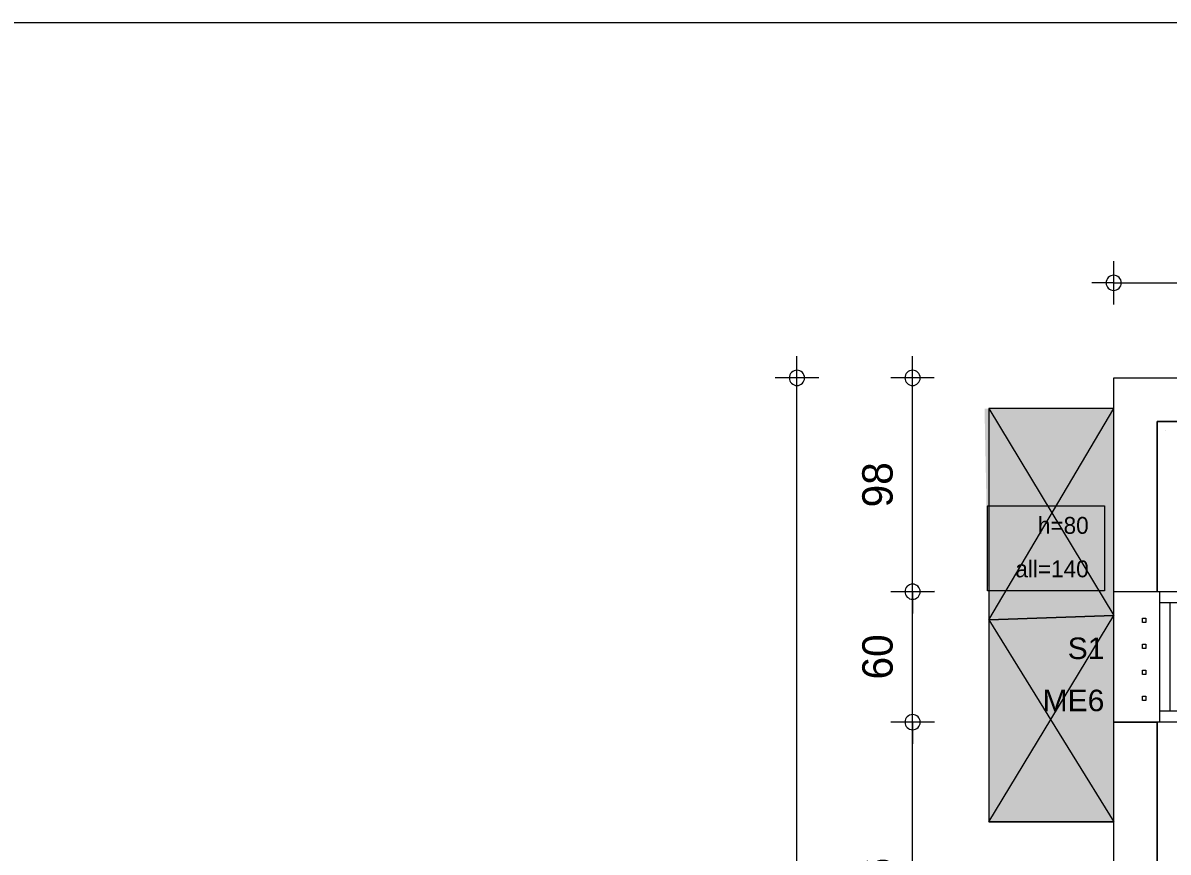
# Model space of a CAD drawing. Header units: metres. Extents: x -30.4 to 29.6, y -50.6 to 0.4.
# Drawn here: x -16.02 to -10.75, y -12.44 to -8.63 of the extents above; entities that cross this region are included whole.
import ezdxf
from ezdxf.enums import TextEntityAlignment as Align
from ezdxf.lldxf.tags import DXFTag

# ---------------------------------------------------------------- set-up
doc = ezdxf.new("R2010")
doc.units = ezdxf.units.M
doc.header["$MEASUREMENT"] = 0
doc.layers.add('Calque commun', color=7, linetype='Continuous')
doc.layers.add('Textes', color=7, linetype='Continuous')
doc.styles.add('Arial4', font='arial.ttf', dxfattribs={"height": 0.098961})
doc.styles.add('Century Gothic', font='GOTHIC.TTF', dxfattribs={"height": 0.139636})
doc.styles.add('Century Gothic7', font='GOTHIC.TTF', dxfattribs={"height": 0.077575})
tags = doc.linetypes.add('HIDDEN', pattern=[0.375, 0.25, -0.125]).pattern_tags.tags
tags[6:7] = [DXFTag(74, 4), DXFTag(75, 0), DXFTag(340, '0'), DXFTag(46, 1.0), DXFTag(50, 0.0), DXFTag(44, 0.0), DXFTag(45, 0.0)]
tags[4:5] = [DXFTag(74, 4), DXFTag(75, 0), DXFTag(340, '0'), DXFTag(46, 1.0), DXFTag(50, 0.0), DXFTag(44, 0.0), DXFTag(45, 0.0)]

# ---------------------------------------------------------------- blocks, each defined once
blk = doc.blocks.new('Block33692')
at = {"layer": 'Calque commun', "color": 7, "linetype": 'Continuous', "lineweight": 18}
for p, q in [((-10.9988, -10.5005), (-10.9988, -10.3005)), ((-10.7988, -10.5005), (-10.7988, -10.5005))]:
    blk.add_line(p, q, dxfattribs=at)
at = {"layer": 'Calque commun', "color": 7, "linetype": 'Continuous', "lineweight": 9}
blk.add_line((-10.6788, -10.5005), (-10.6788, -10.6205), dxfattribs=at)
blk = doc.blocks.new('new125')
at = {"layer": 'Calque commun', "color": 5, "linetype": 'Continuous', "lineweight": 9}
blk.add_arc((0, 0), 0.5, 0, 359.99941, dxfattribs=at)
blk = doc.blocks.new('new126')
at = {"layer": 'Calque commun', "color": 5, "linetype": 'Continuous', "lineweight": 9}
blk.add_arc((0, 0), 0.5, 0, 359.99941, dxfattribs=at)
blk = doc.blocks.new('DimLine34418')
at = {"layer": 'Calque commun', "color": 5, "linetype": 'Continuous', "lineweight": 9}
for p, q in [((-11.9235, -11.8435), (-11.9235, -11.7435)), ((-11.8235, -11.8435), (-12.0235, -11.8434)), ((-11.9238, -13.4025), (-11.9235, -11.8435)), ((-11.8238, -13.4025), (-12.0238, -13.4025)), ((-11.9238, -13.4025), (-11.9238, -13.5025))]:
    blk.add_line(p, q, dxfattribs=at)
at = {"layer": 'Calque commun', "color": 5, "linetype": 'Continuous', "lineweight": 9, "xscale": 0.0700000014140137, "yscale": 0.0700000014140137, "zscale": 0.07000000029802322, "rotation": 89.9897689819389}
for name, p in [('new126', (-11.9235, -11.8435)), ('new125', (-11.9238, -13.4025))]:
    blk.add_blockref(name, p, dxfattribs=at)
at = {"layer": 'Calque commun', "color": 5, "linetype": 'Continuous', "lineweight": 9, "style": 'Century Gothic'}
blk.add_text('156', height=0.13964, rotation=89.9898, dxfattribs=at).set_placement((-11.9736, -12.623), align=Align.BOTTOM_CENTER)
blk = doc.blocks.new('new127')
at = {"layer": 'Calque commun', "color": 5, "linetype": 'Continuous', "lineweight": 9}
blk.add_arc((0, 0), 0.5, 0, 359.99941, dxfattribs=at)
blk = doc.blocks.new('new128')
at = {"layer": 'Calque commun', "color": 5, "linetype": 'Continuous', "lineweight": 9}
blk.add_arc((0, 0), 0.5, 0, 359.99941, dxfattribs=at)
blk = doc.blocks.new('DimLine34426')
at = {"layer": 'Calque commun', "color": 5, "linetype": 'Continuous', "lineweight": 9}
for p, q in [((-11.9235, -11.2435), (-11.9235, -11.1435)), ((-11.8235, -11.2435), (-12.0235, -11.2435)), ((-11.9235, -11.8435), (-11.9235, -11.2435)), ((-11.8235, -11.8435), (-12.0235, -11.8435)), ((-11.9235, -11.8435), (-11.9235, -11.9435))]:
    blk.add_line(p, q, dxfattribs=at)
at = {"layer": 'Calque commun', "color": 5, "linetype": 'Continuous', "lineweight": 9, "xscale": 0.07000000029802322, "yscale": 0.07000000029802322, "zscale": 0.07000000029802322, "rotation": 90}
for name, p in [('new128', (-11.9235, -11.2435)), ('new127', (-11.9235, -11.8435))]:
    blk.add_blockref(name, p, dxfattribs=at)
at = {"layer": 'Calque commun', "color": 5, "linetype": 'Continuous', "lineweight": 9, "style": 'Century Gothic'}
blk.add_text('60', height=0.13964, rotation=90, dxfattribs=at).set_placement((-11.9735, -11.5435), align=Align.BOTTOM_CENTER)
blk = doc.blocks.new('new129')
at = {"layer": 'Calque commun', "color": 5, "linetype": 'Continuous', "lineweight": 9}
blk.add_arc((0, 0), 0.5, 0, 359.99941, dxfattribs=at)
blk = doc.blocks.new('new130')
at = {"layer": 'Calque commun', "color": 5, "linetype": 'Continuous', "lineweight": 9}
blk.add_arc((0, 0), 0.5, 0, 359.99941, dxfattribs=at)
blk = doc.blocks.new('DimLine34434')
at = {"layer": 'Calque commun', "color": 5, "linetype": 'Continuous', "lineweight": 9}
for p, q in [((-11.9238, -10.2603), (-11.9239, -10.1603)), ((-11.8238, -10.2603), (-12.0238, -10.2604)), ((-11.9235, -11.2435), (-11.9238, -10.2603)), ((-11.8235, -11.2434), (-12.0235, -11.2435)), ((-11.9235, -11.2435), (-11.9234, -11.3435))]:
    blk.add_line(p, q, dxfattribs=at)
at = {"layer": 'Calque commun', "color": 5, "linetype": 'Continuous', "lineweight": 9, "xscale": 0.06999999757825535, "yscale": 0.06999999757825535, "zscale": 0.07000000029802322, "rotation": 90.0210647591833}
for name, p in [('new130', (-11.9238, -10.2603)), ('new129', (-11.9235, -11.2435))]:
    blk.add_blockref(name, p, dxfattribs=at)
at = {"layer": 'Calque commun', "color": 5, "linetype": 'Continuous', "lineweight": 9, "style": 'Century Gothic'}
blk.add_text('98', height=0.13964, rotation=90.0211, dxfattribs=at).set_placement((-11.9737, -10.7519), align=Align.BOTTOM_CENTER)
blk = doc.blocks.new('new137')
at = {"layer": 'Calque commun', "color": 5, "linetype": 'Continuous', "lineweight": 9}
blk.add_arc((0, 0), 0.5, 0, 359.99941, dxfattribs=at)
blk = doc.blocks.new('DimLine34477')
at = {"layer": 'Calque commun', "color": 5, "linetype": 'Continuous', "lineweight": 9}
for p, q in [((-10.9988, -9.9232), (-10.9988, -9.7232)), ((-10.9988, -9.8232), (-11.0988, -9.8232)), ((-10.9988, -9.8232), (-1.9189, -9.8232))]:
    blk.add_line(p, q, dxfattribs=at)
at = {"layer": 'Calque commun', "color": 5, "linetype": 'Continuous', "lineweight": 9, "xscale": 0.07000000029802322, "yscale": 0.07000000029802322, "zscale": 0.07000000029802322}
blk.add_blockref('new137', (-10.9988, -9.8232), dxfattribs=at)
blk = doc.blocks.new('new285')
at = {"layer": 'Calque commun', "color": 5, "linetype": 'Continuous', "lineweight": 9}
blk.add_arc((0, 0), 0.5, 0, 359.99941, dxfattribs=at)
blk = doc.blocks.new('new286')
at = {"layer": 'Calque commun', "color": 5, "linetype": 'Continuous', "lineweight": 9}
blk.add_arc((0, 0), 0.5, 0, 359.99941, dxfattribs=at)
blk = doc.blocks.new('DimLine41072')
at = {"layer": 'Calque commun', "color": 5, "linetype": 'Continuous', "lineweight": 9}
for p, q in [((-12.4554, -10.2603), (-12.4554, -10.1603)), ((-12.3554, -10.2603), (-12.5554, -10.2603)), ((-12.4554, -16.9425), (-12.4554, -10.2603)), ((-12.3554, -16.9425), (-12.5554, -16.9425)), ((-12.4554, -16.9425), (-12.4554, -17.0425))]:
    blk.add_line(p, q, dxfattribs=at)
at = {"layer": 'Calque commun', "color": 5, "linetype": 'Continuous', "lineweight": 9, "xscale": 0.07000000029802322, "yscale": 0.07000000029802322, "zscale": 0.07000000029802322, "rotation": 90}
for name, p in [('new286', (-12.4554, -10.2603)), ('new285', (-12.4554, -16.9425))]:
    blk.add_blockref(name, p, dxfattribs=at)
at = {"layer": 'Calque commun', "color": 5, "linetype": 'Continuous', "lineweight": 9, "style": 'Century Gothic'}
blk.add_text('668', height=0.13964, rotation=89.9999, dxfattribs=at).set_placement((-12.5054, -13.6014), align=Align.BOTTOM_CENTER)
blk = doc.blocks.new('Block47990')
at = {"layer": 'Calque commun', "color": 7, "linetype": 'Continuous', "lineweight": 18}
for p, q in [((-10.9988, -10.2605), (-1.9189, -10.2625)), ((-10.7988, -10.4605), (-2.1189, -10.4625))]:
    blk.add_line(p, q, dxfattribs=at)
blk = doc.blocks.new('Block47993')
at = {"layer": 'Calque commun', "color": 7, "linetype": 'Continuous', "lineweight": 18}
for p, q in [((-10.9988, -11.2435), (-10.9988, -10.2605)), ((-10.7988, -11.2435), (-10.7988, -10.4605)), ((-10.9988, -13.3675), (-10.9988, -11.8435)), ((-10.7988, -13.3675), (-10.7988, -11.8435)), ((-10.9988, -16.9425), (-10.9988, -14.6375)), ((-10.7988, -16.7425), (-10.7988, -14.6375))]:
    blk.add_line(p, q, dxfattribs=at)
at = {"layer": 'Calque commun', "color": 7, "linetype": 'Continuous', "lineweight": 9}
for p, q in [((-10.6388, -11.2435), (-10.6388, -10.6205)), ((-10.6388, -13.3675), (-10.6388, -11.8435)), ((-10.6388, -16.5825), (-10.6388, -14.6375))]:
    blk.add_line(p, q, dxfattribs=at)
blk = doc.blocks.new('@PRES_1_$$_1-91')
at = {"layer": 'Calque commun', "color": 5, "linetype": 'Continuous', "lineweight": 9}
for p, q in [((0, 0.36), (0.6, 0.36)), ((0.6, 0.15), (0, 0.15)), ((0.05, 0.05), (0.05, 0.15)), ((0.55, 0.15), (0.55, 0.05)), ((0.05, 0.1), (0.55, 0.1)), ((0.6, 0.05), (0, 0.05)), ((0, 0), (0.6, 0))]:
    blk.add_line(p, q, dxfattribs=at)
blk = doc.blocks.new('@PRES_1_$$_1-92')
at = {"layer": 'Calque commun', "color": 7, "linetype": 'Continuous', "lineweight": 9}
blk.add_line((0, 0), (0, 0.36), dxfattribs=at)
blk = doc.blocks.new('@PRES_1_$$_1-93')
at = {"layer": 'Calque commun', "color": 7, "linetype": 'Continuous', "lineweight": 9}
blk.add_line((0, 0), (0, 0.36), dxfattribs=at)
blk = doc.blocks.new('INTER_2D_COMB31')
at = {"layer": 'Calque commun', "color": 0, "linetype": 'ByBlock', "lineweight": -2}
for name in ['@PRES_1_$$_1-91', '@PRES_1_$$_1-92']:
    blk.add_blockref(name, (0, 0), dxfattribs=at)
at = {"layer": 'Calque commun', "color": 0, "linetype": 'ByBlock', "lineweight": -2, "extrusion": (0, 0, -1), "xscale": -1, "yscale": -1, "zscale": -1, "rotation": -180}
blk.add_blockref('@PRES_1_$$_1-93', (-0.6, 0), dxfattribs=at)
blk = doc.blocks.new('PLACED_COMB31')
at = {"layer": 'Calque commun', "color": 0, "linetype": 'ByBlock', "lineweight": -2}
blk.add_blockref('INTER_2D_COMB31', (0, 0), dxfattribs=at)

msp = doc.modelspace()

# ---------------------------------------------------------------- linework, layer by layer
at = {"layer": 'Calque commun', "color": 12, "linetype": 'Continuous', "lineweight": 18}
for p, q in [((-2.1189, -10.4625), (-10.7988, -10.4605)), ((-10.7988, -10.4605), (-10.7988, -11.2435)), ((-10.7586, -10.5005), (-10.7586, -10.5005)), ((-10.7988, -11.2435), (-10.9988, -11.2435)), ((-10.7582, -11.2435), (-10.7585, -11.2435)), ((-10.9988, -11.8435), (-10.7988, -11.8435)), ((-10.7988, -11.8435), (-10.7988, -13.3675)), ((-10.7582, -11.8435), (-10.7585, -11.8435))]:
    msp.add_line(p, q, dxfattribs=at)
at = {"layer": 'Calque commun', "color": 7, "linetype": 'HIDDEN', "lineweight": 9, "flags": 128}
for points in [[(-11.5729, -10.4005), (-11.5729, -11.3729), (-10.9985, -11.3529), (-10.9988, -10.4005), (-11.5729, -10.4005), (-10.9985, -11.3529), (-11.5729, -11.3729), (-10.9988, -10.4005)], [(-11.5729, -11.3729), (-11.5729, -12.3024), (-10.9988, -12.3024), (-10.9985, -11.3529), (-11.5729, -11.3729), (-10.9988, -12.3024), (-11.5729, -12.3024), (-10.9985, -11.3529)]]:
    msp.add_lwpolyline(points, dxfattribs=at)
at = {"layer": 'Calque commun', "color": 43, "linetype": 'Continuous', "lineweight": 9}
for points in [[(-10.9988, -10.4005), (-11.5928, -10.4022), (-10.9985, -11.3529), (-11.5729, -11.3729)], [(-10.9985, -11.3529), (-11.5729, -11.3746), (-10.9988, -12.3024), (-11.5729, -12.3024)]]:
    msp.add_trace(points, dxfattribs=at)

# ---------------------------------------------------------------- block references
at = {"layer": 'Calque commun', "color": 5, "linetype": 'Continuous', "lineweight": 9}
for name in ['DimLine34477', 'DimLine41072', 'DimLine34434', 'DimLine34426', 'DimLine34418']:
    msp.add_blockref(name, (0, 0), dxfattribs=at)
at = {"layer": 'Calque commun', "color": 0, "linetype": 'ByBlock', "lineweight": -2}
for name in ['Block47990', 'Block47993', 'Block33692']:
    msp.add_blockref(name, (0, 0), dxfattribs=at)
at = {"layer": 'Calque commun', "color": 0, "linetype": 'ByBlock', "lineweight": -2, "rotation": 90}
msp.add_blockref('PLACED_COMB31', (-10.6388, -11.8435), dxfattribs=at)

# ---------------------------------------------------------------- texts
at = {"layer": 'Calque commun', "color": 5, "linetype": 'ByBlock', "lineweight": -2, "insert": (-11.1137, -10.8997), "char_height": 0.07758, "attachment_point": 3, "line_spacing_factor": 1.546883, "style": 'Century Gothic7'}
msp.add_mtext('h=80\\Pall=140', dxfattribs=at)
at = {"layer": 'Textes', "color": 5, "linetype": 'ByBlock', "lineweight": -2, "style": 'Arial4'}
for s, p in [('S1', (-11.2104, -11.5831)), ('ME6', (-11.3259, -11.8229))]:
    msp.add_text(s, height=0.09896, dxfattribs=at).set_placement(p, align=Align.BOTTOM_LEFT)

# ---------------------------------------------------------------- meshes
at = {"layer": 'Calque commun', "color": 7, "linetype": 'Continuous', "lineweight": 9}
mesh = msp.add_polyface(dxfattribs=at)
corners = [(29.6021, -8.6275), (-30.3979, -8.6275), (-30.3979, -50.6275), (29.6021, -50.6275)]
mesh.append_faces([[corners[k] for k in face] for face in [(0, 1, 2, 3)]], dxfattribs={"color": 7})
at = {"layer": 'Calque commun', "color": 11, "linetype": 'Continuous', "lineweight": 18}
mesh = msp.add_polyface(dxfattribs=at)
corners = [(-11.5795, -10.8489), (-11.0412, -10.8489), (-11.0412, -11.2396), (-11.5795, -11.2396)]
mesh.append_faces([[corners[k] for k in face] for face in [(0, 1, 2, 3)]], dxfattribs={"color": 11})
at = {"layer": 'Calque commun', "color": 25, "linetype": 'Continuous', "lineweight": 18}
mesh = msp.add_polyface(dxfattribs=at)
corners = [(-10.8516, -11.3647), (-10.8516, -11.3847), (-10.8666, -11.3847), (-10.8666, -11.3647)]
mesh.append_faces([[corners[k] for k in face] for face in [(0, 1, 2, 3)]], dxfattribs={"color": 25})
mesh = msp.add_polyface(dxfattribs=at)
corners = [(-10.8516, -11.4847), (-10.8516, -11.5047), (-10.8666, -11.5047), (-10.8666, -11.4847)]
mesh.append_faces([[corners[k] for k in face] for face in [(0, 1, 2, 3)]], dxfattribs={"color": 25})
mesh = msp.add_polyface(dxfattribs=at)
corners = [(-10.8516, -11.6047), (-10.8516, -11.6247), (-10.8666, -11.6247), (-10.8666, -11.6047)]
mesh.append_faces([[corners[k] for k in face] for face in [(0, 1, 2, 3)]], dxfattribs={"color": 25})
mesh = msp.add_polyface(dxfattribs=at)
corners = [(-10.8516, -11.7247), (-10.8516, -11.7447), (-10.8666, -11.7447), (-10.8666, -11.7247)]
mesh.append_faces([[corners[k] for k in face] for face in [(0, 1, 2, 3)]], dxfattribs={"color": 25})

doc.saveas('drawing.dxf')
